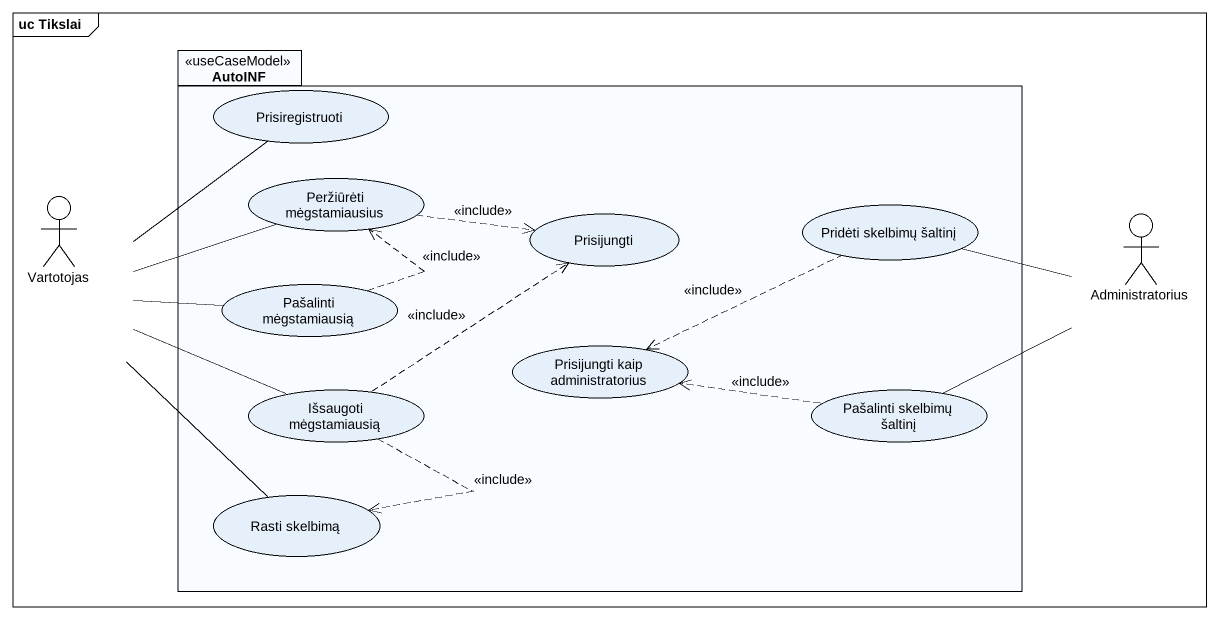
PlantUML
@startuml
mainframe uc Tikslai
package AutoINF <<useCaseModel>> {
  usecase Prisiregistruoti
  usecase "Peržiūrėti mėgstamiausius" as Peržiūrėti_mėgstamiausius
  usecase Prisijungti
  usecase "Pridėti skelbimų šaltinį" as Pridėti_skelbimų_šaltinį
  usecase "Pašalinti mėgstamiausią" as Pašalinti_mėgstamiausią
  usecase "Išsaugoti mėgstamiausią" as Išsaugoti_mėgstamiausią
  usecase "Prisijungti kaip administratorius" as Prisijungti_kaip
  usecase "Pašalinti skelbimų šaltinį" as Pašalinti_skelbimų_šaltinį
  usecase "Rasti skelbimą" as Rasti_skelbimą
}
actor Vartotojas
actor Administratorius
Vartotojas -up- Prisiregistruoti
Vartotojas -right- Peržiūrėti_mėgstamiausius
Vartotojas -right- Pašalinti_mėgstamiausią
Vartotojas -right- Išsaugoti_mėgstamiausią
Vartotojas -- Rasti_skelbimą
Peržiūrėti_mėgstamiausius .right.> Prisijungti : <<include>>
Pridėti_skelbimų_šaltinį .left.> Prisijungti_kaip : <<include>>
Administratorius -left- Pridėti_skelbimų_šaltinį
Administratorius -left- Pašalinti_skelbimų_šaltinį
Pašalinti_mėgstamiausią .up.> Peržiūrėti_mėgstamiausius : <<include>>
Išsaugoti_mėgstamiausią .up.> Prisijungti : <<include>>
Išsaugoti_mėgstamiausią ..> Rasti_skelbimą : <<include>>
Pašalinti_skelbimų_šaltinį .left.> Prisijungti_kaip : <<include>>
@enduml
